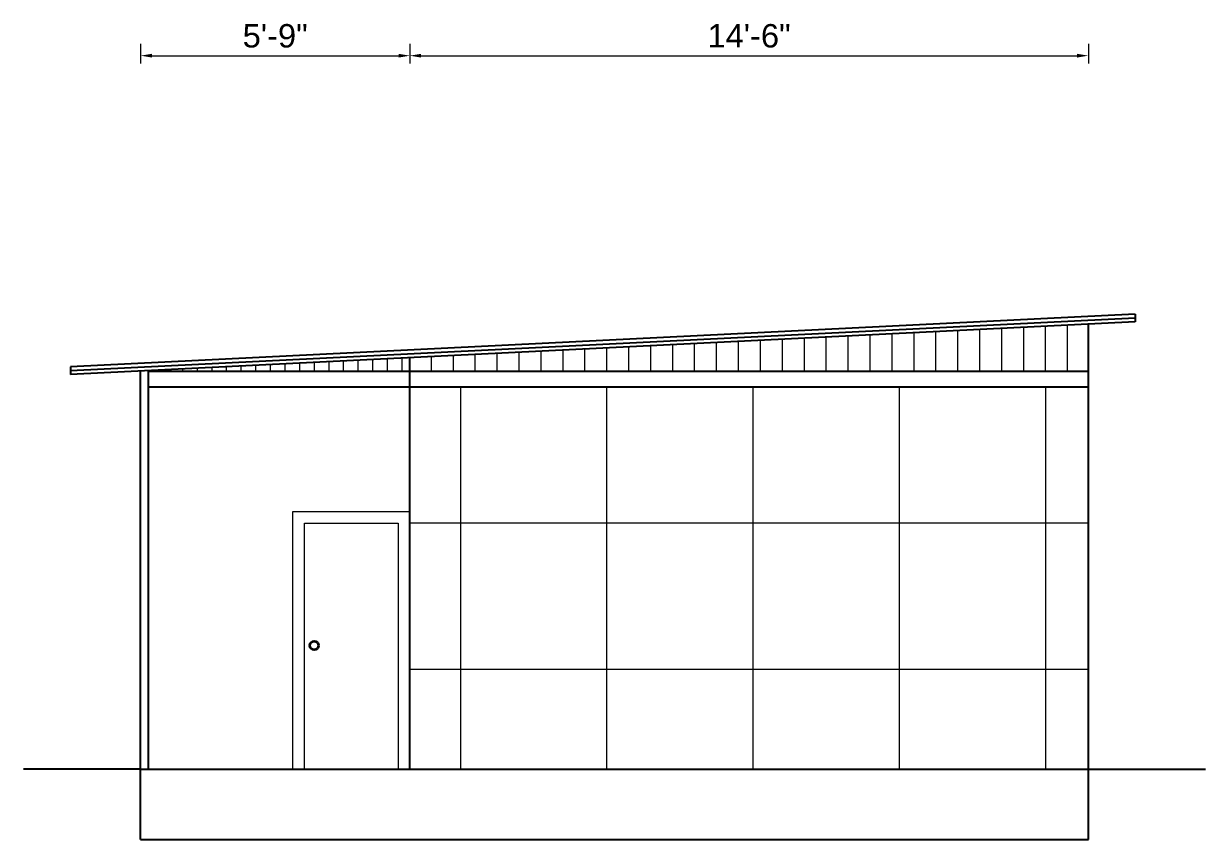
# Model space of a CAD drawing. Header units: inches. Extents: x 376358 to 406049, y -63575 to -53607.
# Drawn here: x 400800.5 to 401103.5, y -60756.1 to -60547 of the extents above; entities that cross this region are included whole.
import ezdxf

# ---------------------------------------------------------------- set-up
doc = ezdxf.new("R2010")
doc.units = ezdxf.units.IN
doc.header["$LTSCALE"] = 2
doc.header["$MEASUREMENT"] = 0
doc.header["$PDMODE"] = 34
doc.layers.get('0').update_dxf_attribs({"linetype": 'CONTINUOUS'})
doc.layers.get('DEFPOINTS').update_dxf_attribs({"color": 141, "linetype": 'CONTINUOUS'})
for name, color, linetype, lineweight in [('1', 7, 'CONTINUOUS', 13), ('door', 20, 'CONTINUOUS', 35), ('steps', 253, 'CONTINUOUS', 20)]:
    doc.layers.add(name, color=color, linetype=linetype, lineweight=lineweight)
doc.styles.add('Lettring Text', font='arial.ttf')
doc.dimstyles.new('Copy of Standard', dxfattribs={"dimtxt": 6, "dimasz": 2.875, "dimexe": 2, "dimexo": 4, "dimgap": 2, "dimtad": 1, "dimdec": 0, "dimrnd": 1, "dimzin": 0, "dimdsep": 46, "dimlunit": 4, "dimtxsty": 'Lettring Text', "dimcen": 0.1, "dimclrd": 7, "dimclre": 7, "dimclrt": 7, "dimazin": 0, "dimtfac": 0.645, "dimtdec": 0, "dimtmove": 1, "dimatfit": 0, "dimfxl": 3, "dimfxlon": 1, "dimtfillclr": 256, "dimtolj": 1, "dimtzin": 0, "dimlwd": -1, "dimlwe": -1, "dimarcsym": 2})

# ---------------------------------------------------------------- blocks, each defined once
blk = doc.blocks.new('*D1161')
at = {"layer": 'DEFPOINTS', "color": 0, "ltscale": 0.5, "transparency": 16777216}
for p in [(400830.45, -60510.91), (400899.45, -60510.91), (400899.45, -60555.26)]:
    blk.add_point(p, dxfattribs=at)
at = {"layer": 'steps', "color": 7, "ltscale": 0.5, "transparency": 16777216}
for p, q in [((400830.45, -60552.26), (400830.45, -60557.26)), ((400899.45, -60552.26), (400899.45, -60557.26)), ((400833.33, -60555.26), (400896.58, -60555.26))]:
    blk.add_line(p, q, dxfattribs=at)
for points in [[(400833.33, -60554.78), (400833.33, -60555.74), (400830.45, -60555.26)], [(400896.58, -60554.78), (400896.58, -60555.74), (400899.45, -60555.26)]]:
    blk.add_solid(points, dxfattribs=at)
at = {"layer": 'steps', "color": 7, "ltscale": 0.5, "transparency": 16777216, "insert": (400864.95, -60550.2), "char_height": 6, "attachment_point": 5, "style": 'Lettring Text'}
blk.add_mtext('\\A1;5\'-9"', dxfattribs=at)
blk = doc.blocks.new('*D1162')
at = {"layer": 'DEFPOINTS', "color": 0, "ltscale": 0.5, "transparency": 16777216}
for p in [(400899.45, -60510.91), (401073.45, -60510.91), (401073.45, -60555.26)]:
    blk.add_point(p, dxfattribs=at)
at = {"layer": 'steps', "color": 7, "ltscale": 0.5, "transparency": 16777216}
for p, q in [((400899.45, -60552.26), (400899.45, -60557.26)), ((401073.45, -60552.26), (401073.45, -60557.26)), ((400902.33, -60555.26), (401070.58, -60555.26))]:
    blk.add_line(p, q, dxfattribs=at)
for points in [[(400902.33, -60554.78), (400902.33, -60555.74), (400899.45, -60555.26)], [(401070.58, -60554.78), (401070.58, -60555.74), (401073.45, -60555.26)]]:
    blk.add_solid(points, dxfattribs=at)
at = {"layer": 'steps', "color": 7, "ltscale": 0.5, "transparency": 16777216, "insert": (400986.45, -60550.2), "char_height": 6, "attachment_point": 5, "style": 'Lettring Text'}
blk.add_mtext('\\A1;14\'-6"', dxfattribs=at)

msp = doc.modelspace()

# ---------------------------------------------------------------- hatches: boundary and pattern name
at = {"layer": '1', "ltscale": 5}
h = msp.add_hatch(dxfattribs=at)
h.set_pattern_fill('ANSI37', color=256, scale=300, angle=45, style=0)
h.paths.add_polyline_path([(401073.45, -60640.1), (400899.45, -60640.1), (400899.45, -60738.1), (401073.45, -60738.1)])
at = {"layer": 'steps', "ltscale": 0.3}
h = msp.add_hatch(dxfattribs=at)
h.set_pattern_fill('ANSI31', scale=45, angle=45)
h.paths.add_polyline_path([(401073.45, -60624.1), (400899.45, -60632.7), (400899.45, -60636.1), (401073.45, -60636.1)])
h = msp.add_hatch(dxfattribs=at)
h.set_pattern_fill('ANSI31', scale=30, angle=45)
h.paths.add_polyline_path([(400899.45, -60632.7), (400832.45, -60636.01), (400832.45, -60636.1), (400899.45, -60636.1)])

# ---------------------------------------------------------------- linework, layer by layer
at = {"ltscale": 0.5}
for p, q in [((401085.45, -60621.51), (400812.45, -60634.99)), ((401085.45, -60622.51), (400812.45, -60635.99)), ((401085.45, -60623.51), (400812.45, -60636.99)), ((401073.45, -60738.1), (401073.45, -60624.1)), ((401085.45, -60621.51), (401085.45, -60623.51)), ((400899.45, -60738.1), (400899.45, -60632.7)), ((400812.45, -60634.99), (400812.45, -60636.99)), ((400830.45, -60738.1), (400830.45, -60636.1)), ((400832.45, -60738.1), (400832.45, -60636.01)), ((400832.45, -60636.1), (401073.45, -60636.1)), ((400832.45, -60640.1), (401073.45, -60640.1)), ((400830.45, -60738.1), (400800.45, -60738.1)), ((400830.45, -60738.1), (401073.45, -60738.1)), ((400830.45, -60756.1), (400830.45, -60738.1)), ((401073.45, -60738.1), (401103.45, -60738.1)), ((401073.45, -60756.1), (401073.45, -60738.1)), ((400830.45, -60756.1), (401073.45, -60756.1))]:
    msp.add_line(p, q, dxfattribs=at)
at = {"layer": 'door', "ltscale": 0.5}
msp.add_circle((400874.97, -60706.44), 1.12, dxfattribs=at)
at = {"layer": 'steps', "color": 7, "ltscale": 0.3}
for p, q in [((400869.45, -60738.1), (400869.45, -60672.1)), ((400869.45, -60672.1), (400899.45, -60672.1)), ((400899.45, -60672.1), (400899.45, -60738.1)), ((400872.45, -60738.1), (400872.45, -60675.1)), ((400872.45, -60675.1), (400896.45, -60675.1)), ((400896.45, -60675.1), (400896.45, -60738.1))]:
    msp.add_line(p, q, dxfattribs=at)

# ---------------------------------------------------------------- dimensions: what is measured, and where the dimension line sits
at = {"layer": 'steps', "ltscale": 0.5}
for base, p1, p2, picture, middle in [((400899.45, -60555.26), (400830.45, -60510.91), (400899.45, -60510.91), '*D1161', (400864.95, -60550.2)), ((401073.45, -60555.26), (400899.45, -60510.91), (401073.45, -60510.91), '*D1162', (400986.45, -60550.2))]:
    dim = msp.add_linear_dim(base=base, p1=p1, p2=p2, dimstyle='Copy of Standard', dxfattribs=at)
    dim.commit()
    dim.dimension.update_dxf_attribs({"geometry": picture, "text_midpoint": middle})

doc.saveas('drawing.dxf')
